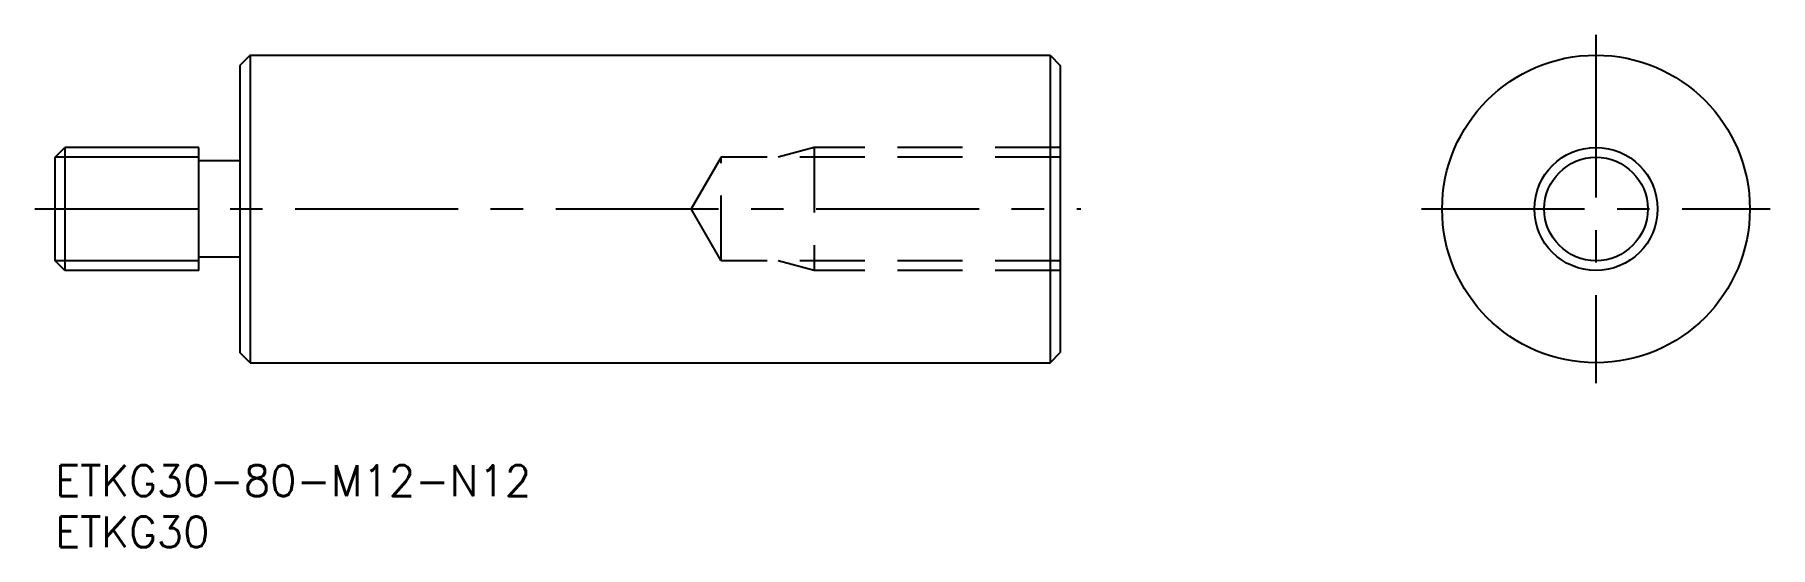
# Model space of a CAD drawing. Extents: x -2 to 167, y -8 to 42.
import ezdxf

# ---------------------------------------------------------------- set-up
doc = ezdxf.new("R2010")
doc.units = 0
doc.header["$LTSCALE"] = 0.5
doc.linetypes.add('CENTER', pattern=[50.8, 31.75, -6.35, 6.35, -6.35])
doc.linetypes.add('DASHED', pattern=[19.05, 12.7, -6.35])
for name, color, linetype in [('MSM_CENTER', 1, 'CENTER'), ('MSM_CONTINUOUS', 7, 'CONTINUOUS'), ('MSM_DASHED', 4, 'DASHED'), ('MSM_NARROW', 5, 'CONTINUOUS'), ('MSM_PART_NUMBER', 7, 'CONTINUOUS')]:
    doc.layers.add(name, color=color, linetype=linetype)
doc.styles.get("Standard").update_dxf_attribs({"font": 'txt.shx', "height": 3, "bigfont": 'bigfont.shx'})

# ---------------------------------------------------------------- blocks, each defined once
blk = doc.blocks.new('*U4')
at = {"layer": 'MSM_PART_NUMBER'}
blk.add_text('ETKG30-80-M12-N12', height=3, dxfattribs=at).set_placement((0, -3))
blk = doc.blocks.new('*U5')
at = {"layer": 'MSM_PART_NUMBER'}
blk.add_text('ETKG30', height=3, dxfattribs=at).set_placement((0, -8))

msp = doc.modelspace()

# ---------------------------------------------------------------- linework, layer by layer
at = {"layer": 'MSM_CENTER'}
for p, q in [((150.23, 42), (150.23, 8)), ((-2, 25), (100, 25)), ((133.23, 25), (167.23, 25))]:
    msp.add_line(p, q, dxfattribs=at)
at = {"layer": 'MSM_CONTINUOUS'}
for p, q in [((19, 40), (18, 39)), ((18, 39), (18, 11)), ((19, 40), (97, 40)), ((19, 40), (19, 10)), ((97, 40), (97, 10)), ((97, 40), (98, 39)), ((98, 39), (98, 11)), ((0, 30.05), (0.95, 31)), ((14, 31), (0.95, 31)), ((0.95, 31), (0.95, 19)), ((14, 19), (14, 31)), ((0, 19.95), (0, 30.05)), ((18, 29.7), (14, 29.7)), ((0.95, 19), (0, 19.95)), ((14, 19), (0.95, 19)), ((18, 20.3), (14, 20.3)), ((19, 10), (18, 11)), ((97, 10), (98, 11)), ((19, 10), (97, 10))]:
    msp.add_line(p, q, dxfattribs=at)
for radius in [15, 5.05]:
    msp.add_circle((150.23, 25), radius, dxfattribs=at)
at = {"layer": 'MSM_DASHED'}
for p, q in [((74, 31), (70.5, 30.05)), ((98, 31), (74, 31)), ((74, 31), (74, 19)), ((64.92, 30.05), (62, 25)), ((64.92, 19.95), (64.92, 30.05)), ((98, 30.05), (64.92, 30.05)), ((64.92, 19.95), (62, 25)), ((98, 19.95), (64.92, 19.95)), ((74, 19), (70.5, 19.95)), ((98, 19), (74, 19))]:
    msp.add_line(p, q, dxfattribs=at)
at = {"layer": 'MSM_NARROW'}
for p, q in [((14, 30.05), (0, 30.05)), ((14, 19.95), (0, 19.95))]:
    msp.add_line(p, q, dxfattribs=at)
msp.add_circle((150.23, 25), 6, dxfattribs=at)

# ---------------------------------------------------------------- block references
at = {"layer": 'MSM_CONTINUOUS'}
for name in ['*U4', '*U5']:
    msp.add_blockref(name, (0, 0), dxfattribs=at)

doc.saveas('drawing.dxf')
